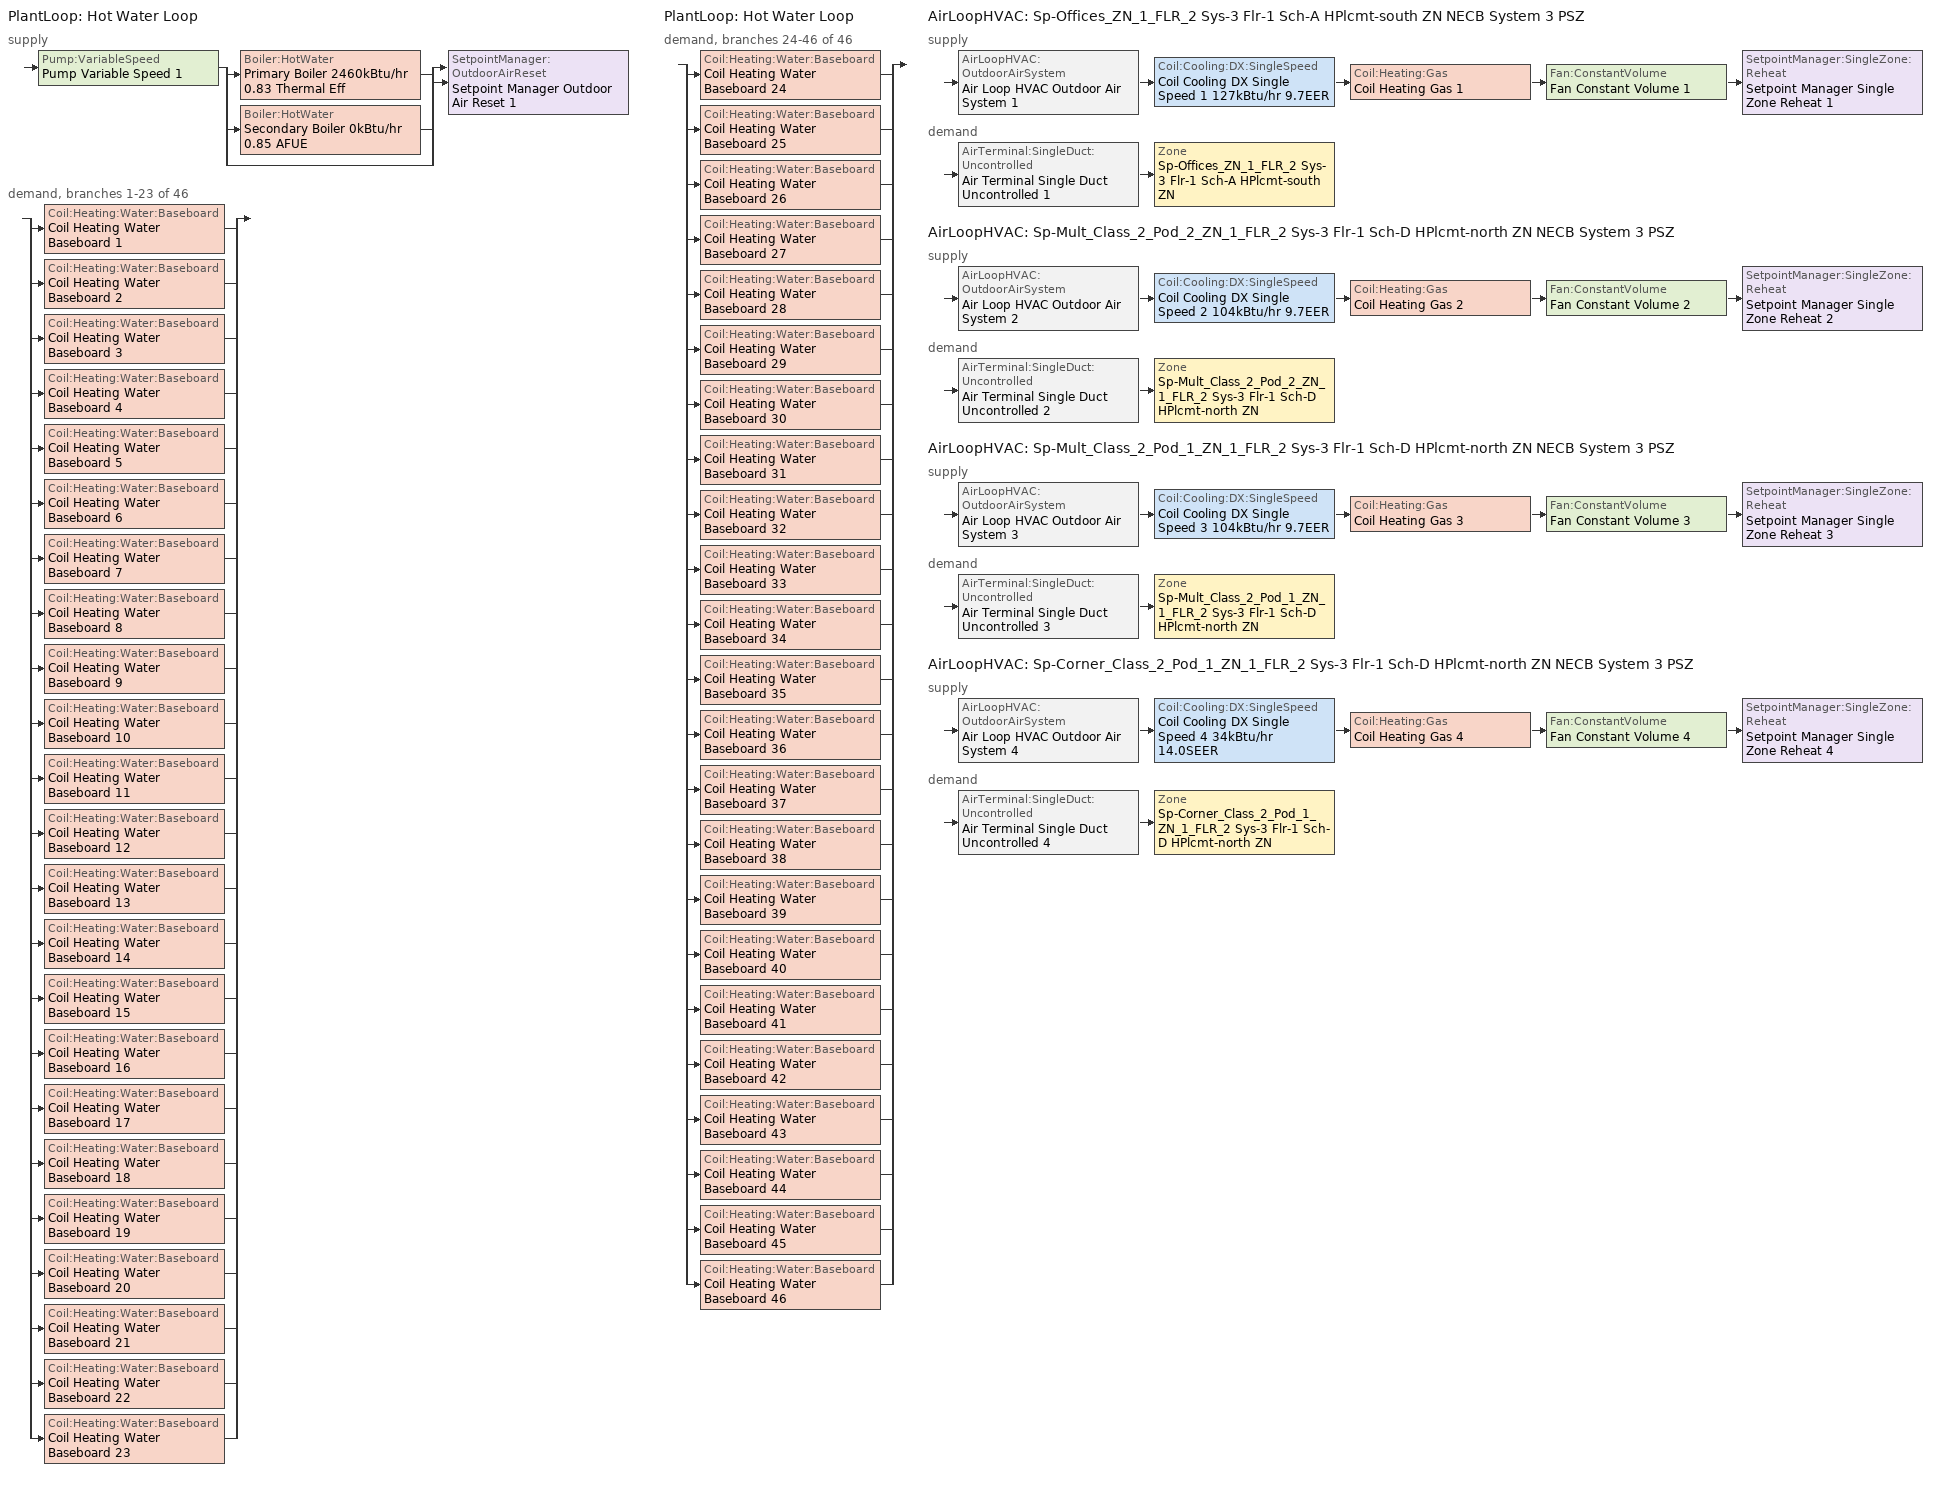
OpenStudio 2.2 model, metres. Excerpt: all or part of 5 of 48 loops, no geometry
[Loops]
PlantLoop 'Hot Water Loop'
 supply: Pump:VariableSpeed 'Pump Variable Speed 1' > split
  | Boiler:HotWater 'Primary Boiler 2460kBtu/hr 0.83 Thermal Eff'
  | Boiler:HotWater 'Secondary Boiler 0kBtu/hr 0.85 AFUE'
  | bypass
  join > SetpointManager:OutdoorAirReset 'Setpoint Manager Outdoor Air Reset 1'
 demand, branches 1-23 of 46: split
  | Coil:Heating:Water:Baseboard 'Coil Heating Water Baseboard 1'
  | Coil:Heating:Water:Baseboard 'Coil Heating Water Baseboard 2'
  | Coil:Heating:Water:Baseboard 'Coil Heating Water Baseboard 3'
  | Coil:Heating:Water:Baseboard 'Coil Heating Water Baseboard 4'
  | Coil:Heating:Water:Baseboard 'Coil Heating Water Baseboard 5'
  | Coil:Heating:Water:Baseboard 'Coil Heating Water Baseboard 6'
  | Coil:Heating:Water:Baseboard 'Coil Heating Water Baseboard 7'
  | Coil:Heating:Water:Baseboard 'Coil Heating Water Baseboard 8'
  | Coil:Heating:Water:Baseboard 'Coil Heating Water Baseboard 9'
  | Coil:Heating:Water:Baseboard 'Coil Heating Water Baseboard 10'
  | Coil:Heating:Water:Baseboard 'Coil Heating Water Baseboard 11'
  | Coil:Heating:Water:Baseboard 'Coil Heating Water Baseboard 12'
  | Coil:Heating:Water:Baseboard 'Coil Heating Water Baseboard 13'
  | Coil:Heating:Water:Baseboard 'Coil Heating Water Baseboard 14'
  | Coil:Heating:Water:Baseboard 'Coil Heating Water Baseboard 15'
  | Coil:Heating:Water:Baseboard 'Coil Heating Water Baseboard 16'
  | Coil:Heating:Water:Baseboard 'Coil Heating Water Baseboard 17'
  | Coil:Heating:Water:Baseboard 'Coil Heating Water Baseboard 18'
  | Coil:Heating:Water:Baseboard 'Coil Heating Water Baseboard 19'
  | Coil:Heating:Water:Baseboard 'Coil Heating Water Baseboard 20'
  | Coil:Heating:Water:Baseboard 'Coil Heating Water Baseboard 21'
  | Coil:Heating:Water:Baseboard 'Coil Heating Water Baseboard 22'
  | Coil:Heating:Water:Baseboard 'Coil Heating Water Baseboard 23'
PlantLoop 'Hot Water Loop'
 demand, branches 24-46 of 46: split
  | Coil:Heating:Water:Baseboard 'Coil Heating Water Baseboard 24'
  | Coil:Heating:Water:Baseboard 'Coil Heating Water Baseboard 25'
  | Coil:Heating:Water:Baseboard 'Coil Heating Water Baseboard 26'
  | Coil:Heating:Water:Baseboard 'Coil Heating Water Baseboard 27'
  | Coil:Heating:Water:Baseboard 'Coil Heating Water Baseboard 28'
  | Coil:Heating:Water:Baseboard 'Coil Heating Water Baseboard 29'
  | Coil:Heating:Water:Baseboard 'Coil Heating Water Baseboard 30'
  | Coil:Heating:Water:Baseboard 'Coil Heating Water Baseboard 31'
  | Coil:Heating:Water:Baseboard 'Coil Heating Water Baseboard 32'
  | Coil:Heating:Water:Baseboard 'Coil Heating Water Baseboard 33'
  | Coil:Heating:Water:Baseboard 'Coil Heating Water Baseboard 34'
  | Coil:Heating:Water:Baseboard 'Coil Heating Water Baseboard 35'
  | Coil:Heating:Water:Baseboard 'Coil Heating Water Baseboard 36'
  | Coil:Heating:Water:Baseboard 'Coil Heating Water Baseboard 37'
  | Coil:Heating:Water:Baseboard 'Coil Heating Water Baseboard 38'
  | Coil:Heating:Water:Baseboard 'Coil Heating Water Baseboard 39'
  | Coil:Heating:Water:Baseboard 'Coil Heating Water Baseboard 40'
  | Coil:Heating:Water:Baseboard 'Coil Heating Water Baseboard 41'
  | Coil:Heating:Water:Baseboard 'Coil Heating Water Baseboard 42'
  | Coil:Heating:Water:Baseboard 'Coil Heating Water Baseboard 43'
  | Coil:Heating:Water:Baseboard 'Coil Heating Water Baseboard 44'
  | Coil:Heating:Water:Baseboard 'Coil Heating Water Baseboard 45'
  | Coil:Heating:Water:Baseboard 'Coil Heating Water Baseboard 46'
AirLoopHVAC 'Sp-Offices_ZN_1_FLR_2 Sys-3 Flr-1 Sch-A HPlcmt-south ZN NECB System 3 PSZ'
 supply: AirLoopHVAC:OutdoorAirSystem 'Air Loop HVAC Outdoor Air System 1' > Coil:Cooling:DX:SingleSpeed 'Coil Cooling DX Single Speed 1 127kBtu/hr 9.7EER' > Coil:Heating:Gas 'Coil Heating Gas 1' > Fan:ConstantVolume 'Fan Constant Volume 1' > SetpointManager:SingleZone:Reheat 'Setpoint Manager Single Zone Reheat 1'
 demand: AirTerminal:SingleDuct:Uncontrolled 'Air Terminal Single Duct Uncontrolled 1' > Zone 'Sp-Offices_ZN_1_FLR_2 Sys-3 Flr-1 Sch-A HPlcmt-south ZN'
AirLoopHVAC 'Sp-Mult_Class_2_Pod_2_ZN_1_FLR_2 Sys-3 Flr-1 Sch-D HPlcmt-north ZN NECB System 3 PSZ'
 supply: AirLoopHVAC:OutdoorAirSystem 'Air Loop HVAC Outdoor Air System 2' > Coil:Cooling:DX:SingleSpeed 'Coil Cooling DX Single Speed 2 104kBtu/hr 9.7EER' > Coil:Heating:Gas 'Coil Heating Gas 2' > Fan:ConstantVolume 'Fan Constant Volume 2' > SetpointManager:SingleZone:Reheat 'Setpoint Manager Single Zone Reheat 2'
 demand: AirTerminal:SingleDuct:Uncontrolled 'Air Terminal Single Duct Uncontrolled 2' > Zone 'Sp-Mult_Class_2_Pod_2_ZN_1_FLR_2 Sys-3 Flr-1 Sch-D HPlcmt-north ZN'
AirLoopHVAC 'Sp-Mult_Class_2_Pod_1_ZN_1_FLR_2 Sys-3 Flr-1 Sch-D HPlcmt-north ZN NECB System 3 PSZ'
 supply: AirLoopHVAC:OutdoorAirSystem 'Air Loop HVAC Outdoor Air System 3' > Coil:Cooling:DX:SingleSpeed 'Coil Cooling DX Single Speed 3 104kBtu/hr 9.7EER' > Coil:Heating:Gas 'Coil Heating Gas 3' > Fan:ConstantVolume 'Fan Constant Volume 3' > SetpointManager:SingleZone:Reheat 'Setpoint Manager Single Zone Reheat 3'
 demand: AirTerminal:SingleDuct:Uncontrolled 'Air Terminal Single Duct Uncontrolled 3' > Zone 'Sp-Mult_Class_2_Pod_1_ZN_1_FLR_2 Sys-3 Flr-1 Sch-D HPlcmt-north ZN'
AirLoopHVAC 'Sp-Corner_Class_2_Pod_1_ZN_1_FLR_2 Sys-3 Flr-1 Sch-D HPlcmt-north ZN NECB System 3 PSZ'
 supply: AirLoopHVAC:OutdoorAirSystem 'Air Loop HVAC Outdoor Air System 4' > Coil:Cooling:DX:SingleSpeed 'Coil Cooling DX Single Speed 4 34kBtu/hr 14.0SEER' > Coil:Heating:Gas 'Coil Heating Gas 4' > Fan:ConstantVolume 'Fan Constant Volume 4' > SetpointManager:SingleZone:Reheat 'Setpoint Manager Single Zone Reheat 4'
 demand: AirTerminal:SingleDuct:Uncontrolled 'Air Terminal Single Duct Uncontrolled 4' > Zone 'Sp-Corner_Class_2_Pod_1_ZN_1_FLR_2 Sys-3 Flr-1 Sch-D HPlcmt-north ZN'
[Sizing:Zone] Zone Cooling Design Supply Air Temperature Input Method=SupplyAirTemperature; Zone Cooling Design Supply Air Temperature {C}=13; Zone Cooling Design Supply Air Temperature Difference {deltaC}=11.11; Zone Heating Design Supply Air Temperature Input Method=SupplyAirTemperature; Zone Heating Design Supply Air Temperature {C}=43; Zone Heating Design Supply Air Temperature Difference {deltaC}=11.11; Zone Cooling Design Supply Air Humidity Ratio {kg-H2O/kg-air}=0.0085; Zone Heating Design Supply Air Humidity Ratio {kg-H2O/kg-air}=0.008; Zone Heating Sizing Factor=1.3; Zone Cooling Sizing Factor=1.1; Cooling Design Air Flow Method=DesignDay; Heating Design Air Flow Method=DesignDay; Account for Dedicated Outdoor Air System=No; Dedicated Outdoor Air System Control Strategy=NeutralSupplyAir; Dedicated Outdoor Air Low Setpoint Temperature for Design {C}=autosize; Dedicated Outdoor Air High Setpoint Temperature for Design {C}=autosize
Sp-Offices_ZN_1_FLR_2 Sys-3 Flr-1 Sch-A HPlcmt-south ZN; Sp-Mult_Class_2_Pod_2_ZN_1_FLR_2 Sys-3 Flr-1 Sch-D HPlcmt-north ZN; Sp-Mult_Class_2_Pod_1_ZN_1_FLR_2 Sys-3 Flr-1 Sch-D HPlcmt-north ZN; Sp-Corner_Class_2_Pod_1_ZN_1_FLR_2 Sys-3 Flr-1 Sch-D HPlcmt-north ZN
[Zone equipment]
Sp-Offices_ZN_1_FLR_2 Sys-3 Flr-1 Sch-A HPlcmt-south ZN: Air Terminal Single Duct Uncontrolled 1, Zone HVAC Baseboard Convective Water 1
Sp-Mult_Class_2_Pod_2_ZN_1_FLR_2 Sys-3 Flr-1 Sch-D HPlcmt-north ZN: Air Terminal Single Duct Uncontrolled 2, Zone HVAC Baseboard Convective Water 2
Sp-Mult_Class_2_Pod_1_ZN_1_FLR_2 Sys-3 Flr-1 Sch-D HPlcmt-north ZN: Air Terminal Single Duct Uncontrolled 3, Zone HVAC Baseboard Convective Water 3
Sp-Corner_Class_2_Pod_1_ZN_1_FLR_2 Sys-3 Flr-1 Sch-D HPlcmt-north ZN: Air Terminal Single Duct Uncontrolled 4, Zone HVAC Baseboard Convective Water 4
[PlantLoop]
Hot Water Loop: Fluid Type=Water; Glycol Concentration=0; Plant Loop Volume {m3}=Autocalculate; Load Distribution Scheme=Optimal
[Sizing:Plant]
Hot Water Loop: Loop Type=Heating; Design Loop Exit Temperature {C}=82; Loop Design Temperature Difference {deltaC}=16; Sizing Option=NonCoincident; Zone Timesteps in Averaging Window=1; Coincident Sizing Factor Mode=None
[Pump:VariableSpeed]
Pump Variable Speed 1: Motor Efficiency=0.895; Pump Control Type=Intermittent
[Boiler:HotWater] Fuel Type=NaturalGas; Water Outlet Upper Temperature Limit {C}=99; Parasitic Electric Load {W}=0; Sizing Factor=1
Name | Nominal Capacity {W} | Nominal Thermal Efficiency | Normalized Boiler Efficiency Curve | Minimum Part Load Ratio | Boiler Flow Mode
Primary Boiler 2460kBtu/hr 0.83 Thermal Eff | 720810 | 0.83 | BOILER-EFFFPLR-NECB2011 | 0.25 | LeavingSetpointModulated
Secondary Boiler 0kBtu/hr 0.85 AFUE | 0.001 | 0.85 | BOILER-EFFFPLR-NECB2011 1 |  | ConstantFlow
[SetpointManager:OutdoorAirReset]
Setpoint Manager Outdoor Air Reset 1: Control Variable=Temperature; Setpoint at Outdoor Low Temperature {C}=82; Outdoor Low Temperature {C}=-16; Setpoint at Outdoor High Temperature {C}=60; Outdoor High Temperature {C}=0
[AirLoopHVAC] Design Supply Air Flow Rate {m3/s}=AutoSize
Name | Availability Schedule | Availability Manager
Sp-Offices_ZN_1_FLR_2 Sys-3 Flr-1 Sch-A HPlcmt-south ZN NECB System 3 PSZ | Sp-Offices_ZN_1_FLR_2 Sys-3 Flr-1 Sch-A HPlcmt-south ZN NECB System 3 PSZ Occ Sch | Availability Manager Night Cycle 45
Sp-Mult_Class_2_Pod_2_ZN_1_FLR_2 Sys-3 Flr-1 Sch-D HPlcmt-north ZN NECB System 3 PSZ | Sp-Mult_Class_2_Pod_2_ZN_1_FLR_2 Sys-3 Flr-1 Sch-D HPlcmt-north ZN NECB System 3 PSZ Occ Sch | Availability Manager Night Cycle 41
Sp-Mult_Class_2_Pod_1_ZN_1_FLR_2 Sys-3 Flr-1 Sch-D HPlcmt-north ZN NECB System 3 PSZ | Sp-Mult_Class_2_Pod_1_ZN_1_FLR_2 Sys-3 Flr-1 Sch-D HPlcmt-north ZN NECB System 3 PSZ Occ Sch | Availability Manager Night Cycle 39
Sp-Corner_Class_2_Pod_1_ZN_1_FLR_2 Sys-3 Flr-1 Sch-D HPlcmt-north ZN NECB System 3 PSZ | Sp-Corner_Class_2_Pod_1_ZN_1_FLR_2 Sys-3 Flr-1 Sch-D HPlcmt-north ZN NECB System 3 PSZ Occ Sch | Availability Manager Night Cycle 12
[Sizing:System] Type of Load to Size On=Sensible; Design Outdoor Air Flow Rate {m3/s}=Autosize; Minimum System Air Flow Ratio=1; Preheat Design Temperature {C}=7; Preheat Design Humidity Ratio {kg-H2O/kg-Air}=0.008; Precool Design Temperature {C}=13; Precool Design Humidity Ratio {kg-H2O/kg-Air}=0.008; Central Cooling Design Supply Air Temperature {C}=13; Central Heating Design Supply Air Temperature {C}=43; Sizing Option=NonCoincident; 100% Outdoor Air in Cooling=No; 100% Outdoor Air in Heating=No; Central Cooling Design Supply Air Humidity Ratio {kg-H2O/kg-Air}=0.0085; Central Heating Design Supply Air Humidity Ratio {kg-H2O/kg-Air}=0.008; Cooling Design Air Flow Method=DesignDay; Cooling Design Air Flow Rate {m3/s}=0; Heating Design Air Flow Method=DesignDay; Heating Design Air Flow Rate {m3/s}=0; System Outdoor Air Method=ZoneSum; Zone Maximum Outdoor Air Fraction=1; Cooling Supply Air Flow Rate Per Floor Area {m3/s-m2}=0.00996765; Cooling Fraction of Autosized Cooling Supply Air Flow Rate=1; Cooling Supply Air Flow Rate Per Unit Cooling Capacity {m3/s-W}=3.94755e-05; Heating Supply Air Flow Rate Per Floor Area {m3/s-m2}=0.00996765; Heating Fraction of Autosized Heating Supply Air Flow Rate=1; Heating Fraction of Autosized Cooling Supply Air Flow Rate=1; Heating Supply Air Flow Rate Per Unit Heating Capacity {m3/s-W}=3.15882e-05; Cooling Design Capacity Method=CoolingDesignCapacity; Cooling Design Capacity {W}=autosize; Cooling Design Capacity Per Floor Area {W/m2}=234.7; Fraction of Autosized Cooling Design Capacity=1; Heating Design Capacity Method=HeatingDesignCapacity; Heating Design Capacity {W}=autosize; Heating Design Capacity Per Floor Area {W/m2}=157; Fraction of Autosized Heating Design Capacity=1; Central Cooling Capacity Control Method=OnOff
Sp-Offices_ZN_1_FLR_2 Sys-3 Flr-1 Sch-A HPlcmt-south ZN NECB System 3 PSZ; Sp-Mult_Class_2_Pod_2_ZN_1_FLR_2 Sys-3 Flr-1 Sch-D HPlcmt-north ZN NECB System 3 PSZ; Sp-Mult_Class_2_Pod_1_ZN_1_FLR_2 Sys-3 Flr-1 Sch-D HPlcmt-north ZN NECB System 3 PSZ; Sp-Corner_Class_2_Pod_1_ZN_1_FLR_2 Sys-3 Flr-1 Sch-D HPlcmt-north ZN NECB System 3 PSZ
[Fan:ConstantVolume] Availability Schedule=Always On Discrete; Fan Efficiency=0.39975; Pressure Rise {Pa}=640; Maximum Flow Rate {m3/s}=AutoSize; Motor Efficiency=0.615
Fan Constant Volume 1; Fan Constant Volume 2; Fan Constant Volume 3; Fan Constant Volume 4
[Coil:Heating:Gas] Availability Schedule=Always On Discrete; Gas Burner Efficiency=0.8; Nominal Capacity {W}=AutoSize; Parasitic Electric Load {W}=0; Parasitic Gas Load {W}=0
Coil Heating Gas 1; Coil Heating Gas 2; Coil Heating Gas 3; Coil Heating Gas 4
[Coil:Cooling:DX:SingleSpeed] Availability Schedule=Always On Discrete; Rated Total Cooling Capacity {W}=autosize; Rated Sensible Heat Ratio=autosize; Rated Air Flow Rate {m3/s}=autosize; Rated Evaporator Fan Power Per Volume Flow Rate {W/(m3/s)}=773.3; Condenser Type=AirCooled; Evaporative Condenser Effectiveness=0; Evaporative Condenser Air Flow Rate {m3/s}=Autosize; Evaporative Condenser Pump Rated Power Consumption {W}=Autosize; Crankcase Heater Capacity {W}=0; Maximum Outdoor Dry-Bulb Temperature for Crankcase Heater Operation {C}=0; Basin Heater Capacity {W/K}=0; Basin Heater Setpoint Temperature {C}=10
Name | Rated COP {W/W} | Total Cooling Capacity Function of Temperature Curve | Total Cooling Capacity Function of Flow Fraction Curve | Energy Input Ratio Function of Temperature Curve | Energy Input Ratio Function of Flow Fraction Curve | Part Load Fraction Correlation Curve
Coil Cooling DX Single Speed 1 127kBtu/hr 9.7EER | 3.37509 | DXCOOL-NECB2011-REF-CAPFT | DXCOOL-NECB2011-REF-CAPFFLOW | DXCOOL-NECB2011-REF-COOLEIRFT | DXCOOL-NECB2011-REF-COOLEIRFFLOW | DXCOOL-NECB2011-REF-COOLPLFFPLR
Coil Cooling DX Single Speed 2 104kBtu/hr 9.7EER | 3.35794 | DXCOOL-NECB2011-REF-CAPFT 11 | DXCOOL-NECB2011-REF-CAPFFLOW 11 | DXCOOL-NECB2011-REF-COOLEIRFT 11 | DXCOOL-NECB2011-REF-COOLEIRFFLOW 11 | DXCOOL-NECB2011-REF-COOLPLFFPLR 11
Coil Cooling DX Single Speed 3 104kBtu/hr 9.7EER | 3.35787 | DXCOOL-NECB2011-REF-CAPFT 22 | DXCOOL-NECB2011-REF-CAPFFLOW 22 | DXCOOL-NECB2011-REF-COOLEIRFT 22 | DXCOOL-NECB2011-REF-COOLEIRFFLOW 22 | DXCOOL-NECB2011-REF-COOLPLFFPLR 22
Coil Cooling DX Single Speed 4 34kBtu/hr 14.0SEER | 3.8248 | DXCOOL-NECB2011-REF-CAPFT 33 | DXCOOL-NECB2011-REF-CAPFFLOW 33 | DXCOOL-NECB2011-REF-COOLEIRFT 33 | DXCOOL-NECB2011-REF-COOLEIRFFLOW 33 | DXCOOL-NECB2011-REF-COOLPLFFPLR 33
[Controller:OutdoorAir] Minimum Outdoor Air Flow Rate {m3/s}=0; Maximum Outdoor Air Flow Rate {m3/s}=Autosize; Economizer Control Action Type=ModulateFlow; Lockout Type=NoLockout; Minimum Limit Type=FixedMinimum; High Humidity Control=No; Heat Recovery Bypass Control Type=BypassWhenWithinEconomizerLimits
Name | Economizer Control Type | Minimum Outdoor Air Schedule | Controller Mechanical Ventilation | Economizer Maximum Limit Dry-Bulb Temperature {C} | Economizer Maximum Limit Enthalpy {J/kg} | Economizer Minimum Limit Dry-Bulb Temperature {C}
Controller Outdoor Air 1 | DifferentialEnthalpy | Sp-Offices_ZN_1_FLR_2 Sys-3 Flr-1 Sch-A HPlcmt-south ZN NECB System 3 PSZ Occ Sch | Controller Mechanical Ventilation 1
Controller Outdoor Air 2 | DifferentialEnthalpy | Sp-Mult_Class_2_Pod_2_ZN_1_FLR_2 Sys-3 Flr-1 Sch-D HPlcmt-north ZN NECB System 3 PSZ Occ Sch | Controller Mechanical Ventilation 2
Controller Outdoor Air 3 | DifferentialEnthalpy | Sp-Mult_Class_2_Pod_1_ZN_1_FLR_2 Sys-3 Flr-1 Sch-D HPlcmt-north ZN NECB System 3 PSZ Occ Sch | Controller Mechanical Ventilation 3
Controller Outdoor Air 4 | NoEconomizer | Sp-Corner_Class_2_Pod_1_ZN_1_FLR_2 Sys-3 Flr-1 Sch-D HPlcmt-north ZN NECB System 3 PSZ Occ Sch | Controller Mechanical Ventilation 4 | 28 | 64000 | -100
[Controller:MechanicalVentilation] Availability Schedule=Always On Discrete; System Outdoor Air Method=ZoneSum
Controller Mechanical Ventilation 1; Controller Mechanical Ventilation 2; Controller Mechanical Ventilation 3; Controller Mechanical Ventilation 4
[AirLoopHVAC:OutdoorAirSystem]
Name | Controller
Air Loop HVAC Outdoor Air System 1 | Controller Outdoor Air 1
Air Loop HVAC Outdoor Air System 2 | Controller Outdoor Air 2
Air Loop HVAC Outdoor Air System 3 | Controller Outdoor Air 3
Air Loop HVAC Outdoor Air System 4 | Controller Outdoor Air 4
[SetpointManager:SingleZone:Reheat] Minimum Supply Air Temperature {C}=13; Maximum Supply Air Temperature {C}=43
Name | Control Zone
Setpoint Manager Single Zone Reheat 1 | Sp-Offices_ZN_1_FLR_2 Sys-3 Flr-1 Sch-A HPlcmt-south ZN
Setpoint Manager Single Zone Reheat 2 | Sp-Mult_Class_2_Pod_2_ZN_1_FLR_2 Sys-3 Flr-1 Sch-D HPlcmt-north ZN
Setpoint Manager Single Zone Reheat 3 | Sp-Mult_Class_2_Pod_1_ZN_1_FLR_2 Sys-3 Flr-1 Sch-D HPlcmt-north ZN
Setpoint Manager Single Zone Reheat 4 | Sp-Corner_Class_2_Pod_1_ZN_1_FLR_2 Sys-3 Flr-1 Sch-D HPlcmt-north ZN
[AirTerminal:SingleDuct:Uncontrolled] Availability Schedule=Always On Discrete; Maximum Air Flow Rate {m3/s}=AutoSize
Air Terminal Single Duct Uncontrolled 1; Air Terminal Single Duct Uncontrolled 2; Air Terminal Single Duct Uncontrolled 3; Air Terminal Single Duct Uncontrolled 4
[Coil:Heating:Water:Baseboard] Heating Design Capacity Method=HeatingDesignCapacity; Heating Design Capacity {W}=autosize; Heating Design Capacity Per Floor Area {W/m2}=0; Fraction of Autosized Heating Design Capacity=0.8
Coil Heating Water Baseboard 1; Coil Heating Water Baseboard 2; Coil Heating Water Baseboard 3; Coil Heating Water Baseboard 4; Coil Heating Water Baseboard 5; Coil Heating Water Baseboard 6; Coil Heating Water Baseboard 7; Coil Heating Water Baseboard 8; Coil Heating Water Baseboard 9; Coil Heating Water Baseboard 10; Coil Heating Water Baseboard 11; Coil Heating Water Baseboard 12; Coil Heating Water Baseboard 13; Coil Heating Water Baseboard 14; Coil Heating Water Baseboard 15; Coil Heating Water Baseboard 16; Coil Heating Water Baseboard 17; Coil Heating Water Baseboard 18; Coil Heating Water Baseboard 19; Coil Heating Water Baseboard 20; Coil Heating Water Baseboard 21; Coil Heating Water Baseboard 22; Coil Heating Water Baseboard 23; Coil Heating Water Baseboard 24; Coil Heating Water Baseboard 25; Coil Heating Water Baseboard 26; Coil Heating Water Baseboard 27; Coil Heating Water Baseboard 28; Coil Heating Water Baseboard 29; Coil Heating Water Baseboard 30; Coil Heating Water Baseboard 31; Coil Heating Water Baseboard 32; Coil Heating Water Baseboard 33; Coil Heating Water Baseboard 34; Coil Heating Water Baseboard 35; Coil Heating Water Baseboard 36; Coil Heating Water Baseboard 37; Coil Heating Water Baseboard 38; Coil Heating Water Baseboard 39; Coil Heating Water Baseboard 40; Coil Heating Water Baseboard 41; Coil Heating Water Baseboard 42; Coil Heating Water Baseboard 43; Coil Heating Water Baseboard 44; Coil Heating Water Baseboard 45; Coil Heating Water Baseboard 46
[ZoneHVAC:Baseboard:Convective:Water] Availability Schedule=Always On Discrete
Name | Heating Coil
Zone HVAC Baseboard Convective Water 1 | Coil Heating Water Baseboard 1
Zone HVAC Baseboard Convective Water 2 | Coil Heating Water Baseboard 2
Zone HVAC Baseboard Convective Water 3 | Coil Heating Water Baseboard 3
Zone HVAC Baseboard Convective Water 4 | Coil Heating Water Baseboard 4
Zone HVAC Baseboard Convective Water 5 | Coil Heating Water Baseboard 5
Zone HVAC Baseboard Convective Water 6 | Coil Heating Water Baseboard 6
Zone HVAC Baseboard Convective Water 7 | Coil Heating Water Baseboard 7
Zone HVAC Baseboard Convective Water 8 | Coil Heating Water Baseboard 8
Zone HVAC Baseboard Convective Water 9 | Coil Heating Water Baseboard 9
Zone HVAC Baseboard Convective Water 10 | Coil Heating Water Baseboard 10
Zone HVAC Baseboard Convective Water 11 | Coil Heating Water Baseboard 11
Zone HVAC Baseboard Convective Water 12 | Coil Heating Water Baseboard 12
Zone HVAC Baseboard Convective Water 13 | Coil Heating Water Baseboard 13
Zone HVAC Baseboard Convective Water 14 | Coil Heating Water Baseboard 14
Zone HVAC Baseboard Convective Water 15 | Coil Heating Water Baseboard 15
Zone HVAC Baseboard Convective Water 16 | Coil Heating Water Baseboard 16
Zone HVAC Baseboard Convective Water 17 | Coil Heating Water Baseboard 17
Zone HVAC Baseboard Convective Water 18 | Coil Heating Water Baseboard 18
Zone HVAC Baseboard Convective Water 19 | Coil Heating Water Baseboard 19
Zone HVAC Baseboard Convective Water 20 | Coil Heating Water Baseboard 20
Zone HVAC Baseboard Convective Water 21 | Coil Heating Water Baseboard 21
Zone HVAC Baseboard Convective Water 22 | Coil Heating Water Baseboard 22
Zone HVAC Baseboard Convective Water 23 | Coil Heating Water Baseboard 23
Zone HVAC Baseboard Convective Water 24 | Coil Heating Water Baseboard 24
Zone HVAC Baseboard Convective Water 25 | Coil Heating Water Baseboard 25
Zone HVAC Baseboard Convective Water 26 | Coil Heating Water Baseboard 26
Zone HVAC Baseboard Convective Water 27 | Coil Heating Water Baseboard 27
Zone HVAC Baseboard Convective Water 28 | Coil Heating Water Baseboard 28
Zone HVAC Baseboard Convective Water 29 | Coil Heating Water Baseboard 29
Zone HVAC Baseboard Convective Water 30 | Coil Heating Water Baseboard 30
Zone HVAC Baseboard Convective Water 31 | Coil Heating Water Baseboard 31
Zone HVAC Baseboard Convective Water 32 | Coil Heating Water Baseboard 32
Zone HVAC Baseboard Convective Water 33 | Coil Heating Water Baseboard 33
Zone HVAC Baseboard Convective Water 34 | Coil Heating Water Baseboard 34
Zone HVAC Baseboard Convective Water 35 | Coil Heating Water Baseboard 35
Zone HVAC Baseboard Convective Water 36 | Coil Heating Water Baseboard 36
Zone HVAC Baseboard Convective Water 37 | Coil Heating Water Baseboard 37
Zone HVAC Baseboard Convective Water 38 | Coil Heating Water Baseboard 38
Zone HVAC Baseboard Convective Water 39 | Coil Heating Water Baseboard 39
Zone HVAC Baseboard Convective Water 40 | Coil Heating Water Baseboard 40
Zone HVAC Baseboard Convective Water 41 | Coil Heating Water Baseboard 41
Zone HVAC Baseboard Convective Water 42 | Coil Heating Water Baseboard 42
Zone HVAC Baseboard Convective Water 43 | Coil Heating Water Baseboard 43
Zone HVAC Baseboard Convective Water 44 | Coil Heating Water Baseboard 44
Zone HVAC Baseboard Convective Water 45 | Coil Heating Water Baseboard 45
Zone HVAC Baseboard Convective Water 46 | Coil Heating Water Baseboard 46
[AvailabilityManager:NightCycle] Control Type=CycleOnAny; Thermostat Tolerance {deltaC}=1; Cycling Run Time {s}=3600
Availability Manager Night Cycle 12; Availability Manager Night Cycle 39; Availability Manager Night Cycle 41; Availability Manager Night Cycle 45
[Schedule:Ruleset]
Name | Default Day Schedule | Summer Design Day Schedule | Winter Design Day Schedule
Sp-Corner_Class_2_Pod_1_ZN_1_FLR_2 Sys-3 Flr-1 Sch-D HPlcmt-north ZN NECB System 3 PSZ Occ Sch | Sp-Corner_Class_2_Pod_1_ZN_1_FLR_2 Sys-3 Flr-1 Sch-D HPlcmt-north ZN NECB System 3 PSZ Occ Sch Default | Sp-Corner_Class_2_Pod_1_ZN_1_FLR_2 Sys-3 Flr-1 Sch-D HPlcmt-north ZN NECB System 3 PSZ Occ Sch Summer Design Day | Sp-Corner_Class_2_Pod_1_ZN_1_FLR_2 Sys-3 Flr-1 Sch-D HPlcmt-north ZN NECB System 3 PSZ Occ Sch Winter Design Day
Sp-Mult_Class_2_Pod_1_ZN_1_FLR_2 Sys-3 Flr-1 Sch-D HPlcmt-north ZN NECB System 3 PSZ Occ Sch | Sp-Mult_Class_2_Pod_1_ZN_1_FLR_2 Sys-3 Flr-1 Sch-D HPlcmt-north ZN NECB System 3 PSZ Occ Sch Default | Sp-Mult_Class_2_Pod_1_ZN_1_FLR_2 Sys-3 Flr-1 Sch-D HPlcmt-north ZN NECB System 3 PSZ Occ Sch Summer Design Day | Sp-Mult_Class_2_Pod_1_ZN_1_FLR_2 Sys-3 Flr-1 Sch-D HPlcmt-north ZN NECB System 3 PSZ Occ Sch Winter Design Day
Sp-Mult_Class_2_Pod_2_ZN_1_FLR_2 Sys-3 Flr-1 Sch-D HPlcmt-north ZN NECB System 3 PSZ Occ Sch | Sp-Mult_Class_2_Pod_2_ZN_1_FLR_2 Sys-3 Flr-1 Sch-D HPlcmt-north ZN NECB System 3 PSZ Occ Sch Default | Sp-Mult_Class_2_Pod_2_ZN_1_FLR_2 Sys-3 Flr-1 Sch-D HPlcmt-north ZN NECB System 3 PSZ Occ Sch Summer Design Day | Sp-Mult_Class_2_Pod_2_ZN_1_FLR_2 Sys-3 Flr-1 Sch-D HPlcmt-north ZN NECB System 3 PSZ Occ Sch Winter Design Day
Sp-Offices_ZN_1_FLR_2 Sys-3 Flr-1 Sch-A HPlcmt-south ZN NECB System 3 PSZ Occ Sch | Sp-Offices_ZN_1_FLR_2 Sys-3 Flr-1 Sch-A HPlcmt-south ZN NECB System 3 PSZ Occ Sch Default | Sp-Offices_ZN_1_FLR_2 Sys-3 Flr-1 Sch-A HPlcmt-south ZN NECB System 3 PSZ Occ Sch Summer Design Day | Sp-Offices_ZN_1_FLR_2 Sys-3 Flr-1 Sch-A HPlcmt-south ZN NECB System 3 PSZ Occ Sch Winter Design Day
[Schedule:Day]
Sp-Corner_Class_2_Pod_1_ZN_1_FLR_2 Sys-3 Flr-1 Sch-D HPlcmt-north ZN NECB System 3 PSZ Occ Sch Default; Sp-Corner_Class_2_Pod_1_ZN_1_FLR_2 Sys-3 Flr-1 Sch-D HPlcmt-north ZN NECB System 3 PSZ Occ Sch Winter Design Day; Sp-Corner_Class_2_Pod_1_ZN_1_FLR_2 Sys-3 Flr-1 Sch-D HPlcmt-north ZN NECB System 3 PSZ Occ Sch Summer Design Day; Sp-Mult_Class_2_Pod_1_ZN_1_FLR_2 Sys-3 Flr-1 Sch-D HPlcmt-north ZN NECB System 3 PSZ Occ Sch Default; Sp-Mult_Class_2_Pod_1_ZN_1_FLR_2 Sys-3 Flr-1 Sch-D HPlcmt-north ZN NECB System 3 PSZ Occ Sch Winter Design Day; Sp-Mult_Class_2_Pod_1_ZN_1_FLR_2 Sys-3 Flr-1 Sch-D HPlcmt-north ZN NECB System 3 PSZ Occ Sch Summer Design Day; Sp-Mult_Class_2_Pod_2_ZN_1_FLR_2 Sys-3 Flr-1 Sch-D HPlcmt-north ZN NECB System 3 PSZ Occ Sch Default; Sp-Mult_Class_2_Pod_2_ZN_1_FLR_2 Sys-3 Flr-1 Sch-D HPlcmt-north ZN NECB System 3 PSZ Occ Sch Winter Design Day; Sp-Mult_Class_2_Pod_2_ZN_1_FLR_2 Sys-3 Flr-1 Sch-D HPlcmt-north ZN NECB System 3 PSZ Occ Sch Summer Design Day; Sp-Offices_ZN_1_FLR_2 Sys-3 Flr-1 Sch-A HPlcmt-south ZN NECB System 3 PSZ Occ Sch Default; Sp-Offices_ZN_1_FLR_2 Sys-3 Flr-1 Sch-A HPlcmt-south ZN NECB System 3 PSZ Occ Sch Winter Design Day; Sp-Offices_ZN_1_FLR_2 Sys-3 Flr-1 Sch-A HPlcmt-south ZN NECB System 3 PSZ Occ Sch Summer Design Day: 24, 0, 1
Sp-Corner_Class_2_Pod_1_ZN_1_FLR_2 Sys-3 Flr-1 Sch-D HPlcmt-north ZN NECB System 3 PSZ Occ Sch Monday; Sp-Corner_Class_2_Pod_1_ZN_1_FLR_2 Sys-3 Flr-1 Sch-D HPlcmt-north ZN NECB System 3 PSZ Occ Sch Tuesday; Sp-Corner_Class_2_Pod_1_ZN_1_FLR_2 Sys-3 Flr-1 Sch-D HPlcmt-north ZN NECB System 3 PSZ Occ Sch Wednesday; Sp-Corner_Class_2_Pod_1_ZN_1_FLR_2 Sys-3 Flr-1 Sch-D HPlcmt-north ZN NECB System 3 PSZ Occ Sch Thursday; Sp-Corner_Class_2_Pod_1_ZN_1_FLR_2 Sys-3 Flr-1 Sch-D HPlcmt-north ZN NECB System 3 PSZ Occ Sch Friday; Sp-Mult_Class_2_Pod_1_ZN_1_FLR_2 Sys-3 Flr-1 Sch-D HPlcmt-north ZN NECB System 3 PSZ Occ Sch Monday; Sp-Mult_Class_2_Pod_1_ZN_1_FLR_2 Sys-3 Flr-1 Sch-D HPlcmt-north ZN NECB System 3 PSZ Occ Sch Tuesday; Sp-Mult_Class_2_Pod_1_ZN_1_FLR_2 Sys-3 Flr-1 Sch-D HPlcmt-north ZN NECB System 3 PSZ Occ Sch Wednesday; Sp-Mult_Class_2_Pod_1_ZN_1_FLR_2 Sys-3 Flr-1 Sch-D HPlcmt-north ZN NECB System 3 PSZ Occ Sch Thursday; Sp-Mult_Class_2_Pod_1_ZN_1_FLR_2 Sys-3 Flr-1 Sch-D HPlcmt-north ZN NECB System 3 PSZ Occ Sch Friday; Sp-Mult_Class_2_Pod_2_ZN_1_FLR_2 Sys-3 Flr-1 Sch-D HPlcmt-north ZN NECB System 3 PSZ Occ Sch Monday; Sp-Mult_Class_2_Pod_2_ZN_1_FLR_2 Sys-3 Flr-1 Sch-D HPlcmt-north ZN NECB System 3 PSZ Occ Sch Tuesday; Sp-Mult_Class_2_Pod_2_ZN_1_FLR_2 Sys-3 Flr-1 Sch-D HPlcmt-north ZN NECB System 3 PSZ Occ Sch Wednesday; Sp-Mult_Class_2_Pod_2_ZN_1_FLR_2 Sys-3 Flr-1 Sch-D HPlcmt-north ZN NECB System 3 PSZ Occ Sch Thursday; Sp-Mult_Class_2_Pod_2_ZN_1_FLR_2 Sys-3 Flr-1 Sch-D HPlcmt-north ZN NECB System 3 PSZ Occ Sch Friday: 9, 0, 0, 18, 0, 1, 19, 0, 0, 22, 0, 1, 24, 0, 0
Sp-Corner_Class_2_Pod_1_ZN_1_FLR_2 Sys-3 Flr-1 Sch-D HPlcmt-north ZN NECB System 3 PSZ Occ Sch Saturday; Sp-Corner_Class_2_Pod_1_ZN_1_FLR_2 Sys-3 Flr-1 Sch-D HPlcmt-north ZN NECB System 3 PSZ Occ Sch Sunday; Sp-Mult_Class_2_Pod_1_ZN_1_FLR_2 Sys-3 Flr-1 Sch-D HPlcmt-north ZN NECB System 3 PSZ Occ Sch Saturday; Sp-Mult_Class_2_Pod_1_ZN_1_FLR_2 Sys-3 Flr-1 Sch-D HPlcmt-north ZN NECB System 3 PSZ Occ Sch Sunday; Sp-Mult_Class_2_Pod_2_ZN_1_FLR_2 Sys-3 Flr-1 Sch-D HPlcmt-north ZN NECB System 3 PSZ Occ Sch Saturday; Sp-Mult_Class_2_Pod_2_ZN_1_FLR_2 Sys-3 Flr-1 Sch-D HPlcmt-north ZN NECB System 3 PSZ Occ Sch Sunday; Sp-Offices_ZN_1_FLR_2 Sys-3 Flr-1 Sch-A HPlcmt-south ZN NECB System 3 PSZ Occ Sch Saturday; Sp-Offices_ZN_1_FLR_2 Sys-3 Flr-1 Sch-A HPlcmt-south ZN NECB System 3 PSZ Occ Sch Sunday: 24, 0, 0
Sp-Offices_ZN_1_FLR_2 Sys-3 Flr-1 Sch-A HPlcmt-south ZN NECB System 3 PSZ Occ Sch Monday; Sp-Offices_ZN_1_FLR_2 Sys-3 Flr-1 Sch-A HPlcmt-south ZN NECB System 3 PSZ Occ Sch Tuesday; Sp-Offices_ZN_1_FLR_2 Sys-3 Flr-1 Sch-A HPlcmt-south ZN NECB System 3 PSZ Occ Sch Wednesday; Sp-Offices_ZN_1_FLR_2 Sys-3 Flr-1 Sch-A HPlcmt-south ZN NECB System 3 PSZ Occ Sch Thursday; Sp-Offices_ZN_1_FLR_2 Sys-3 Flr-1 Sch-A HPlcmt-south ZN NECB System 3 PSZ Occ Sch Friday: 8, 0, 0, 19, 0, 1, 24, 0, 0
[Schedule:Rule] Date Specification Type=DateRange; Start Month=1; Start Day=1; End Month=12
Name | Schedule Ruleset | Rule Order | Day Schedule | Apply Monday | End Day | Apply Tuesday | Apply Wednesday | Apply Thursday | Apply Friday | Apply Saturday | Apply Sunday
Sp-Corner_Class_2_Pod_1_ZN_1_FLR_2 Sys-3 Flr-1 Sch-D HPlcmt-north ZN NECB System 3 PSZ Occ Sch Monday Rule | Sp-Corner_Class_2_Pod_1_ZN_1_FLR_2 Sys-3 Flr-1 Sch-D HPlcmt-north ZN NECB System 3 PSZ Occ Sch | 6 | Sp-Corner_Class_2_Pod_1_ZN_1_FLR_2 Sys-3 Flr-1 Sch-D HPlcmt-north ZN NECB System 3 PSZ Occ Sch Monday | Yes | 25
Sp-Corner_Class_2_Pod_1_ZN_1_FLR_2 Sys-3 Flr-1 Sch-D HPlcmt-north ZN NECB System 3 PSZ Occ Sch Tuesday Rule | Sp-Corner_Class_2_Pod_1_ZN_1_FLR_2 Sys-3 Flr-1 Sch-D HPlcmt-north ZN NECB System 3 PSZ Occ Sch | 5 | Sp-Corner_Class_2_Pod_1_ZN_1_FLR_2 Sys-3 Flr-1 Sch-D HPlcmt-north ZN NECB System 3 PSZ Occ Sch Tuesday |  | 26 | Yes
Sp-Corner_Class_2_Pod_1_ZN_1_FLR_2 Sys-3 Flr-1 Sch-D HPlcmt-north ZN NECB System 3 PSZ Occ Sch Wednesday Rule | Sp-Corner_Class_2_Pod_1_ZN_1_FLR_2 Sys-3 Flr-1 Sch-D HPlcmt-north ZN NECB System 3 PSZ Occ Sch | 4 | Sp-Corner_Class_2_Pod_1_ZN_1_FLR_2 Sys-3 Flr-1 Sch-D HPlcmt-north ZN NECB System 3 PSZ Occ Sch Wednesday |  | 27 |  | Yes
Sp-Corner_Class_2_Pod_1_ZN_1_FLR_2 Sys-3 Flr-1 Sch-D HPlcmt-north ZN NECB System 3 PSZ Occ Sch Thursday Rule | Sp-Corner_Class_2_Pod_1_ZN_1_FLR_2 Sys-3 Flr-1 Sch-D HPlcmt-north ZN NECB System 3 PSZ Occ Sch | 3 | Sp-Corner_Class_2_Pod_1_ZN_1_FLR_2 Sys-3 Flr-1 Sch-D HPlcmt-north ZN NECB System 3 PSZ Occ Sch Thursday |  | 28 |  |  | Yes
Sp-Corner_Class_2_Pod_1_ZN_1_FLR_2 Sys-3 Flr-1 Sch-D HPlcmt-north ZN NECB System 3 PSZ Occ Sch Friday Rule | Sp-Corner_Class_2_Pod_1_ZN_1_FLR_2 Sys-3 Flr-1 Sch-D HPlcmt-north ZN NECB System 3 PSZ Occ Sch | 2 | Sp-Corner_Class_2_Pod_1_ZN_1_FLR_2 Sys-3 Flr-1 Sch-D HPlcmt-north ZN NECB System 3 PSZ Occ Sch Friday |  | 29 |  |  |  | Yes
Sp-Corner_Class_2_Pod_1_ZN_1_FLR_2 Sys-3 Flr-1 Sch-D HPlcmt-north ZN NECB System 3 PSZ Occ Sch Saturday Rule | Sp-Corner_Class_2_Pod_1_ZN_1_FLR_2 Sys-3 Flr-1 Sch-D HPlcmt-north ZN NECB System 3 PSZ Occ Sch | 1 | Sp-Corner_Class_2_Pod_1_ZN_1_FLR_2 Sys-3 Flr-1 Sch-D HPlcmt-north ZN NECB System 3 PSZ Occ Sch Saturday |  | 30 |  |  |  |  | Yes
Sp-Corner_Class_2_Pod_1_ZN_1_FLR_2 Sys-3 Flr-1 Sch-D HPlcmt-north ZN NECB System 3 PSZ Occ Sch Sunday Rule | Sp-Corner_Class_2_Pod_1_ZN_1_FLR_2 Sys-3 Flr-1 Sch-D HPlcmt-north ZN NECB System 3 PSZ Occ Sch | 0 | Sp-Corner_Class_2_Pod_1_ZN_1_FLR_2 Sys-3 Flr-1 Sch-D HPlcmt-north ZN NECB System 3 PSZ Occ Sch Sunday |  | 31 |  |  |  |  |  | Yes
Sp-Mult_Class_2_Pod_1_ZN_1_FLR_2 Sys-3 Flr-1 Sch-D HPlcmt-north ZN NECB System 3 PSZ Occ Sch Monday Rule | Sp-Mult_Class_2_Pod_1_ZN_1_FLR_2 Sys-3 Flr-1 Sch-D HPlcmt-north ZN NECB System 3 PSZ Occ Sch | 6 | Sp-Mult_Class_2_Pod_1_ZN_1_FLR_2 Sys-3 Flr-1 Sch-D HPlcmt-north ZN NECB System 3 PSZ Occ Sch Monday | Yes | 25
Sp-Mult_Class_2_Pod_1_ZN_1_FLR_2 Sys-3 Flr-1 Sch-D HPlcmt-north ZN NECB System 3 PSZ Occ Sch Tuesday Rule | Sp-Mult_Class_2_Pod_1_ZN_1_FLR_2 Sys-3 Flr-1 Sch-D HPlcmt-north ZN NECB System 3 PSZ Occ Sch | 5 | Sp-Mult_Class_2_Pod_1_ZN_1_FLR_2 Sys-3 Flr-1 Sch-D HPlcmt-north ZN NECB System 3 PSZ Occ Sch Tuesday |  | 26 | Yes
Sp-Mult_Class_2_Pod_1_ZN_1_FLR_2 Sys-3 Flr-1 Sch-D HPlcmt-north ZN NECB System 3 PSZ Occ Sch Wednesday Rule | Sp-Mult_Class_2_Pod_1_ZN_1_FLR_2 Sys-3 Flr-1 Sch-D HPlcmt-north ZN NECB System 3 PSZ Occ Sch | 4 | Sp-Mult_Class_2_Pod_1_ZN_1_FLR_2 Sys-3 Flr-1 Sch-D HPlcmt-north ZN NECB System 3 PSZ Occ Sch Wednesday |  | 27 |  | Yes
Sp-Mult_Class_2_Pod_1_ZN_1_FLR_2 Sys-3 Flr-1 Sch-D HPlcmt-north ZN NECB System 3 PSZ Occ Sch Thursday Rule | Sp-Mult_Class_2_Pod_1_ZN_1_FLR_2 Sys-3 Flr-1 Sch-D HPlcmt-north ZN NECB System 3 PSZ Occ Sch | 3 | Sp-Mult_Class_2_Pod_1_ZN_1_FLR_2 Sys-3 Flr-1 Sch-D HPlcmt-north ZN NECB System 3 PSZ Occ Sch Thursday |  | 28 |  |  | Yes
Sp-Mult_Class_2_Pod_1_ZN_1_FLR_2 Sys-3 Flr-1 Sch-D HPlcmt-north ZN NECB System 3 PSZ Occ Sch Friday Rule | Sp-Mult_Class_2_Pod_1_ZN_1_FLR_2 Sys-3 Flr-1 Sch-D HPlcmt-north ZN NECB System 3 PSZ Occ Sch | 2 | Sp-Mult_Class_2_Pod_1_ZN_1_FLR_2 Sys-3 Flr-1 Sch-D HPlcmt-north ZN NECB System 3 PSZ Occ Sch Friday |  | 29 |  |  |  | Yes
Sp-Mult_Class_2_Pod_1_ZN_1_FLR_2 Sys-3 Flr-1 Sch-D HPlcmt-north ZN NECB System 3 PSZ Occ Sch Saturday Rule | Sp-Mult_Class_2_Pod_1_ZN_1_FLR_2 Sys-3 Flr-1 Sch-D HPlcmt-north ZN NECB System 3 PSZ Occ Sch | 1 | Sp-Mult_Class_2_Pod_1_ZN_1_FLR_2 Sys-3 Flr-1 Sch-D HPlcmt-north ZN NECB System 3 PSZ Occ Sch Saturday |  | 30 |  |  |  |  | Yes
Sp-Mult_Class_2_Pod_1_ZN_1_FLR_2 Sys-3 Flr-1 Sch-D HPlcmt-north ZN NECB System 3 PSZ Occ Sch Sunday Rule | Sp-Mult_Class_2_Pod_1_ZN_1_FLR_2 Sys-3 Flr-1 Sch-D HPlcmt-north ZN NECB System 3 PSZ Occ Sch | 0 | Sp-Mult_Class_2_Pod_1_ZN_1_FLR_2 Sys-3 Flr-1 Sch-D HPlcmt-north ZN NECB System 3 PSZ Occ Sch Sunday |  | 31 |  |  |  |  |  | Yes
Sp-Mult_Class_2_Pod_2_ZN_1_FLR_2 Sys-3 Flr-1 Sch-D HPlcmt-north ZN NECB System 3 PSZ Occ Sch Monday Rule | Sp-Mult_Class_2_Pod_2_ZN_1_FLR_2 Sys-3 Flr-1 Sch-D HPlcmt-north ZN NECB System 3 PSZ Occ Sch | 6 | Sp-Mult_Class_2_Pod_2_ZN_1_FLR_2 Sys-3 Flr-1 Sch-D HPlcmt-north ZN NECB System 3 PSZ Occ Sch Monday | Yes | 25
Sp-Mult_Class_2_Pod_2_ZN_1_FLR_2 Sys-3 Flr-1 Sch-D HPlcmt-north ZN NECB System 3 PSZ Occ Sch Tuesday Rule | Sp-Mult_Class_2_Pod_2_ZN_1_FLR_2 Sys-3 Flr-1 Sch-D HPlcmt-north ZN NECB System 3 PSZ Occ Sch | 5 | Sp-Mult_Class_2_Pod_2_ZN_1_FLR_2 Sys-3 Flr-1 Sch-D HPlcmt-north ZN NECB System 3 PSZ Occ Sch Tuesday |  | 26 | Yes
Sp-Mult_Class_2_Pod_2_ZN_1_FLR_2 Sys-3 Flr-1 Sch-D HPlcmt-north ZN NECB System 3 PSZ Occ Sch Wednesday Rule | Sp-Mult_Class_2_Pod_2_ZN_1_FLR_2 Sys-3 Flr-1 Sch-D HPlcmt-north ZN NECB System 3 PSZ Occ Sch | 4 | Sp-Mult_Class_2_Pod_2_ZN_1_FLR_2 Sys-3 Flr-1 Sch-D HPlcmt-north ZN NECB System 3 PSZ Occ Sch Wednesday |  | 27 |  | Yes
Sp-Mult_Class_2_Pod_2_ZN_1_FLR_2 Sys-3 Flr-1 Sch-D HPlcmt-north ZN NECB System 3 PSZ Occ Sch Thursday Rule | Sp-Mult_Class_2_Pod_2_ZN_1_FLR_2 Sys-3 Flr-1 Sch-D HPlcmt-north ZN NECB System 3 PSZ Occ Sch | 3 | Sp-Mult_Class_2_Pod_2_ZN_1_FLR_2 Sys-3 Flr-1 Sch-D HPlcmt-north ZN NECB System 3 PSZ Occ Sch Thursday |  | 28 |  |  | Yes
Sp-Mult_Class_2_Pod_2_ZN_1_FLR_2 Sys-3 Flr-1 Sch-D HPlcmt-north ZN NECB System 3 PSZ Occ Sch Friday Rule | Sp-Mult_Class_2_Pod_2_ZN_1_FLR_2 Sys-3 Flr-1 Sch-D HPlcmt-north ZN NECB System 3 PSZ Occ Sch | 2 | Sp-Mult_Class_2_Pod_2_ZN_1_FLR_2 Sys-3 Flr-1 Sch-D HPlcmt-north ZN NECB System 3 PSZ Occ Sch Friday |  | 29 |  |  |  | Yes
Sp-Mult_Class_2_Pod_2_ZN_1_FLR_2 Sys-3 Flr-1 Sch-D HPlcmt-north ZN NECB System 3 PSZ Occ Sch Saturday Rule | Sp-Mult_Class_2_Pod_2_ZN_1_FLR_2 Sys-3 Flr-1 Sch-D HPlcmt-north ZN NECB System 3 PSZ Occ Sch | 1 | Sp-Mult_Class_2_Pod_2_ZN_1_FLR_2 Sys-3 Flr-1 Sch-D HPlcmt-north ZN NECB System 3 PSZ Occ Sch Saturday |  | 30 |  |  |  |  | Yes
Sp-Mult_Class_2_Pod_2_ZN_1_FLR_2 Sys-3 Flr-1 Sch-D HPlcmt-north ZN NECB System 3 PSZ Occ Sch Sunday Rule | Sp-Mult_Class_2_Pod_2_ZN_1_FLR_2 Sys-3 Flr-1 Sch-D HPlcmt-north ZN NECB System 3 PSZ Occ Sch | 0 | Sp-Mult_Class_2_Pod_2_ZN_1_FLR_2 Sys-3 Flr-1 Sch-D HPlcmt-north ZN NECB System 3 PSZ Occ Sch Sunday |  | 31 |  |  |  |  |  | Yes
Sp-Offices_ZN_1_FLR_2 Sys-3 Flr-1 Sch-A HPlcmt-south ZN NECB System 3 PSZ Occ Sch Monday Rule | Sp-Offices_ZN_1_FLR_2 Sys-3 Flr-1 Sch-A HPlcmt-south ZN NECB System 3 PSZ Occ Sch | 6 | Sp-Offices_ZN_1_FLR_2 Sys-3 Flr-1 Sch-A HPlcmt-south ZN NECB System 3 PSZ Occ Sch Monday | Yes | 25
Sp-Offices_ZN_1_FLR_2 Sys-3 Flr-1 Sch-A HPlcmt-south ZN NECB System 3 PSZ Occ Sch Tuesday Rule | Sp-Offices_ZN_1_FLR_2 Sys-3 Flr-1 Sch-A HPlcmt-south ZN NECB System 3 PSZ Occ Sch | 5 | Sp-Offices_ZN_1_FLR_2 Sys-3 Flr-1 Sch-A HPlcmt-south ZN NECB System 3 PSZ Occ Sch Tuesday |  | 26 | Yes
Sp-Offices_ZN_1_FLR_2 Sys-3 Flr-1 Sch-A HPlcmt-south ZN NECB System 3 PSZ Occ Sch Wednesday Rule | Sp-Offices_ZN_1_FLR_2 Sys-3 Flr-1 Sch-A HPlcmt-south ZN NECB System 3 PSZ Occ Sch | 4 | Sp-Offices_ZN_1_FLR_2 Sys-3 Flr-1 Sch-A HPlcmt-south ZN NECB System 3 PSZ Occ Sch Wednesday |  | 27 |  | Yes
Sp-Offices_ZN_1_FLR_2 Sys-3 Flr-1 Sch-A HPlcmt-south ZN NECB System 3 PSZ Occ Sch Thursday Rule | Sp-Offices_ZN_1_FLR_2 Sys-3 Flr-1 Sch-A HPlcmt-south ZN NECB System 3 PSZ Occ Sch | 3 | Sp-Offices_ZN_1_FLR_2 Sys-3 Flr-1 Sch-A HPlcmt-south ZN NECB System 3 PSZ Occ Sch Thursday |  | 28 |  |  | Yes
Sp-Offices_ZN_1_FLR_2 Sys-3 Flr-1 Sch-A HPlcmt-south ZN NECB System 3 PSZ Occ Sch Friday Rule | Sp-Offices_ZN_1_FLR_2 Sys-3 Flr-1 Sch-A HPlcmt-south ZN NECB System 3 PSZ Occ Sch | 2 | Sp-Offices_ZN_1_FLR_2 Sys-3 Flr-1 Sch-A HPlcmt-south ZN NECB System 3 PSZ Occ Sch Friday |  | 29 |  |  |  | Yes
Sp-Offices_ZN_1_FLR_2 Sys-3 Flr-1 Sch-A HPlcmt-south ZN NECB System 3 PSZ Occ Sch Saturday Rule | Sp-Offices_ZN_1_FLR_2 Sys-3 Flr-1 Sch-A HPlcmt-south ZN NECB System 3 PSZ Occ Sch | 1 | Sp-Offices_ZN_1_FLR_2 Sys-3 Flr-1 Sch-A HPlcmt-south ZN NECB System 3 PSZ Occ Sch Saturday |  | 30 |  |  |  |  | Yes
Sp-Offices_ZN_1_FLR_2 Sys-3 Flr-1 Sch-A HPlcmt-south ZN NECB System 3 PSZ Occ Sch Sunday Rule | Sp-Offices_ZN_1_FLR_2 Sys-3 Flr-1 Sch-A HPlcmt-south ZN NECB System 3 PSZ Occ Sch | 0 | Sp-Offices_ZN_1_FLR_2 Sys-3 Flr-1 Sch-A HPlcmt-south ZN NECB System 3 PSZ Occ Sch Sunday |  | 31 |  |  |  |  |  | Yes
[Schedule:Constant]
Always On Discrete: Value=1
[Curve:Biquadratic] Minimum Value of x=13; Maximum Value of x=24; Minimum Value of y=24; Maximum Value of y=46
Name | Coefficient1 Constant | Coefficient2 x | Coefficient3 x**2 | Coefficient4 y | Coefficient5 y**2 | Coefficient6 x*y
DXCOOL-NECB2011-REF-CAPFT; DXCOOL-NECB2011-REF-CAPFT 11; DXCOOL-NECB2011-REF-CAPFT 22; DXCOOL-NECB2011-REF-CAPFT 33 | 0.867905 | 0.0142459 | 0.00055436 | -0.0075575 | 3.3e-05 | -0.0001918
DXCOOL-NECB2011-REF-COOLEIRFT; DXCOOL-NECB2011-REF-COOLEIRFT 11; DXCOOL-NECB2011-REF-COOLEIRFT 22; DXCOOL-NECB2011-REF-COOLEIRFT 33 | 0.116936 | 0.0284933 | -0.0004112 | 0.0214108 | 0.00016103 | -0.0006791
[Curve:Quadratic] Coefficient1 Constant=1; Coefficient2 x=0; Coefficient3 x**2=0; Minimum Value of x=0; Maximum Value of x=1
DXCOOL-NECB2011-REF-CAPFFLOW; DXCOOL-NECB2011-REF-COOLEIRFFLOW; DXCOOL-NECB2011-REF-CAPFFLOW 11; DXCOOL-NECB2011-REF-COOLEIRFFLOW 11; DXCOOL-NECB2011-REF-CAPFFLOW 22; DXCOOL-NECB2011-REF-COOLEIRFFLOW 22; DXCOOL-NECB2011-REF-CAPFFLOW 33; DXCOOL-NECB2011-REF-COOLEIRFFLOW 33
[Curve:Cubic] Maximum Value of x=1
Name | Coefficient1 Constant | Coefficient2 x | Coefficient3 x**2 | Coefficient4 x**3 | Minimum Value of x
DXCOOL-NECB2011-REF-COOLPLFFPLR; DXCOOL-NECB2011-REF-COOLPLFFPLR 11; DXCOOL-NECB2011-REF-COOLPLFFPLR 22; DXCOOL-NECB2011-REF-COOLPLFFPLR 33 | 0.0277 | 4.9151 | -8.184 | 4.2702 | 0.7
BOILER-EFFFPLR-NECB2011; BOILER-EFFFPLR-NECB2011 1 | 0.2901 | 2.6664 | -3.764 | 1.82 | 0
